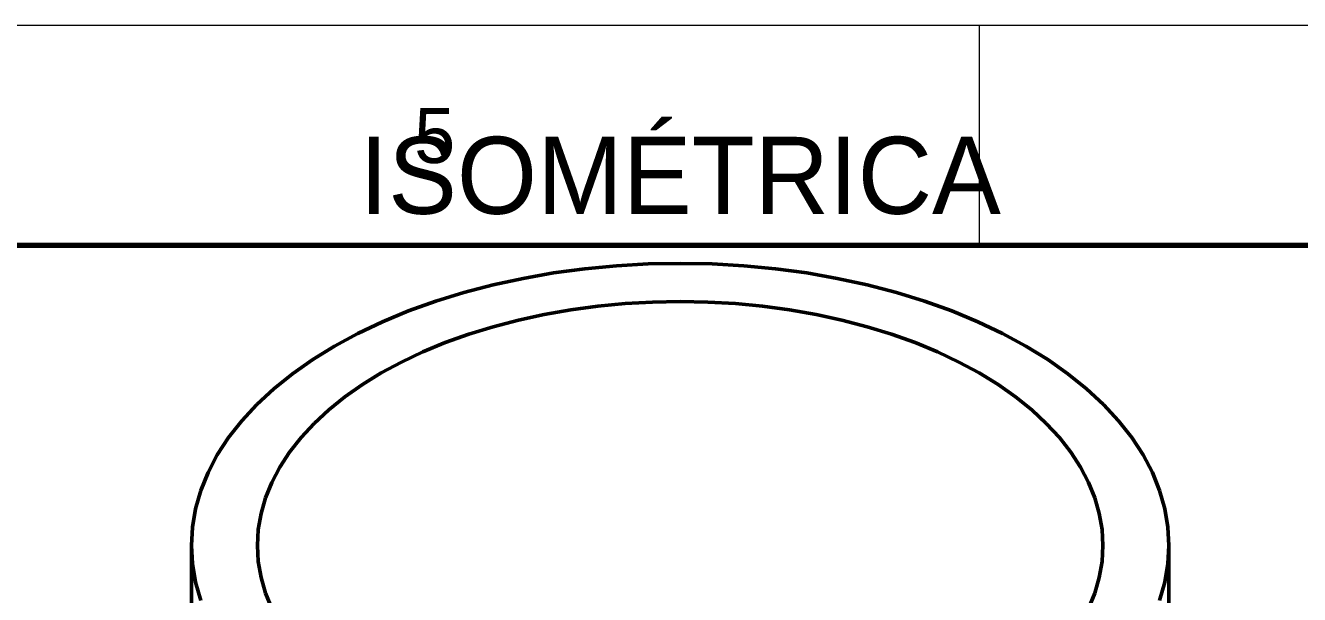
# Model space of a CAD drawing. Header units: millimetres. Extents: x 0 to 297, y 0 to 210.
# Drawn here: x 204.2 to 262, y 184.1 to 210 of the extents above; entities that cross this region are included whole.
import ezdxf
from ezdxf.enums import TextEntityAlignment as Align

# ---------------------------------------------------------------- set-up
doc = ezdxf.new("R2010")
doc.units = ezdxf.units.MM
for name, color, linetype, lineweight in [('FINA', 7, 'CONTINUOUS', 18), ('NORMA', 7, 'CONTINUOUS', 70), ('TEXTO', 7, 'CONTINUOUS', 25), ('VISIBLE', 7, 'CONTINUOUS', 50)]:
    doc.layers.add(name, color=color, linetype=linetype, lineweight=lineweight)

msp = doc.modelspace()

# ---------------------------------------------------------------- linework, layer by layer
at = {"layer": 'FINA'}
msp.add_line((247.5, 200), (247.5, 210), dxfattribs=at)
msp.add_lwpolyline([(0, 0), (297, 0), (297, 210), (0, 210)], close=True, dxfattribs=at)
at = {"layer": 'NORMA'}
msp.add_lwpolyline([(20, 10), (287, 10), (287, 200), (20, 200)], close=True, dxfattribs=at)
at = {"layer": 'VISIBLE'}
for p, q in [((231.002, 199.082), (229.569, 198.945)), ((229.569, 198.945), (231.002, 199.082)), ((232.448, 199.164), (231.002, 199.082)), ((231.002, 199.082), (232.448, 199.164)), ((231.002, 199.082), (231.002, 199.082)), ((233.9, 199.191), (232.448, 199.164)), ((232.448, 199.164), (233.9, 199.191)), ((232.448, 199.164), (232.448, 199.164)), ((233.9, 199.191), (235.352, 199.164)), ((233.9, 199.191), (233.9, 199.191)), ((233.9, 199.191), (235.352, 199.164)), ((235.352, 199.164), (236.798, 199.082)), ((235.352, 199.164), (235.352, 199.164)), ((235.352, 199.164), (236.798, 199.082)), ((238.231, 198.945), (236.798, 199.082)), ((236.798, 199.082), (236.798, 199.082)), ((236.798, 199.082), (238.231, 198.945)), ((225.404, 198.216), (226.764, 198.511)), ((225.404, 198.216), (226.764, 198.511)), ((228.154, 198.755), (226.764, 198.511)), ((226.764, 198.511), (228.154, 198.755)), ((226.764, 198.511), (226.764, 198.511)), ((229.569, 198.945), (228.154, 198.755)), ((228.154, 198.755), (229.569, 198.945)), ((228.154, 198.755), (228.154, 198.755)), ((229.569, 198.945), (229.569, 198.945)), ((239.646, 198.755), (238.231, 198.945)), ((238.231, 198.945), (238.231, 198.945)), ((238.231, 198.945), (239.646, 198.755)), ((239.646, 198.755), (241.036, 198.511)), ((239.646, 198.755), (239.646, 198.755)), ((239.646, 198.755), (241.036, 198.511)), ((242.396, 198.216), (241.036, 198.511)), ((241.036, 198.511), (241.036, 198.511)), ((241.036, 198.511), (242.396, 198.216)), ((225.404, 198.216), (224.081, 197.87)), ((224.081, 197.87), (225.404, 198.216)), ((225.404, 198.216), (225.404, 198.216)), ((242.396, 198.216), (243.719, 197.87)), ((242.396, 198.216), (242.396, 198.216)), ((242.396, 198.216), (243.719, 197.87)), ((222.8, 197.474), (221.566, 197.031)), ((221.566, 197.031), (222.8, 197.474)), ((224.081, 197.87), (222.8, 197.474)), ((222.8, 197.474), (224.081, 197.87)), ((222.8, 197.474), (222.8, 197.474)), ((224.081, 197.87), (224.081, 197.87)), ((230.154, 197.246), (231.394, 197.365)), ((232.644, 197.436), (231.394, 197.365)), ((232.644, 197.436), (233.9, 197.459)), ((235.156, 197.436), (233.9, 197.459)), ((235.156, 197.436), (236.406, 197.365)), ((237.646, 197.246), (236.406, 197.365)), ((243.719, 197.87), (245, 197.474)), ((243.719, 197.87), (243.719, 197.87)), ((243.719, 197.87), (245, 197.474)), ((245, 197.474), (246.234, 197.031)), ((245, 197.474), (245, 197.474)), ((245, 197.474), (246.234, 197.031)), ((221.566, 197.031), (220.385, 196.543)), ((220.385, 196.543), (221.566, 197.031)), ((221.566, 197.031), (221.566, 197.031)), ((227.728, 196.871), (226.552, 196.616)), ((227.728, 196.871), (228.931, 197.082)), ((230.154, 197.246), (228.931, 197.082)), ((237.646, 197.246), (238.869, 197.082)), ((240.072, 196.871), (238.869, 197.082)), ((240.072, 196.871), (241.248, 196.616)), ((246.234, 197.031), (247.415, 196.543)), ((246.234, 197.031), (246.234, 197.031)), ((246.234, 197.031), (247.415, 196.543)), ((220.385, 196.543), (219.263, 196.011)), ((219.263, 196.011), (220.385, 196.543)), ((220.385, 196.543), (220.385, 196.543)), ((225.408, 196.316), (224.3, 195.974)), ((226.552, 196.616), (225.408, 196.316)), ((241.248, 196.616), (242.392, 196.316)), ((242.392, 196.316), (243.5, 195.974)), ((248.537, 196.011), (247.415, 196.543)), ((247.415, 196.543), (247.415, 196.543)), ((247.415, 196.543), (248.537, 196.011)), ((219.263, 196.011), (218.202, 195.437)), ((218.202, 195.437), (219.263, 196.011)), ((219.263, 196.011), (219.263, 196.011)), ((223.233, 195.591), (222.212, 195.169)), ((223.233, 195.591), (224.3, 195.974)), ((244.567, 195.591), (243.5, 195.974)), ((244.567, 195.591), (245.588, 195.169)), ((248.537, 196.011), (249.598, 195.437)), ((248.537, 196.011), (248.537, 196.011)), ((248.537, 196.011), (249.598, 195.437)), ((218.202, 195.437), (217.209, 194.825)), ((217.209, 194.825), (218.202, 195.437)), ((218.202, 195.437), (218.202, 195.437)), ((222.212, 195.169), (221.241, 194.708)), ((245.588, 195.169), (246.559, 194.708)), ((249.598, 195.437), (250.591, 194.825)), ((249.598, 195.437), (249.598, 195.437)), ((249.598, 195.437), (250.591, 194.825)), ((217.209, 194.825), (216.288, 194.177)), ((216.288, 194.177), (217.209, 194.825)), ((217.209, 194.825), (217.209, 194.825)), ((221.241, 194.708), (220.324, 194.213)), ((246.559, 194.708), (247.476, 194.213)), ((250.591, 194.825), (251.512, 194.177)), ((250.591, 194.825), (250.591, 194.825)), ((250.591, 194.825), (251.512, 194.177)), ((216.288, 194.177), (215.441, 193.495)), ((215.441, 193.495), (216.288, 194.177)), ((216.288, 194.177), (216.288, 194.177)), ((220.324, 194.213), (219.465, 193.683)), ((247.476, 194.213), (248.335, 193.683)), ((251.512, 194.177), (252.359, 193.495)), ((251.512, 194.177), (251.512, 194.177)), ((251.512, 194.177), (252.359, 193.495)), ((215.441, 193.495), (214.674, 192.783)), ((214.674, 192.783), (215.441, 193.495)), ((215.441, 193.495), (215.441, 193.495)), ((219.465, 193.683), (218.668, 193.122)), ((248.335, 193.683), (249.132, 193.122)), ((252.359, 193.495), (253.126, 192.783)), ((252.359, 193.495), (252.359, 193.495)), ((252.359, 193.495), (253.126, 192.783)), ((214.674, 192.783), (213.989, 192.043)), ((213.989, 192.043), (214.674, 192.783)), ((214.674, 192.783), (214.674, 192.783)), ((218.668, 193.122), (217.936, 192.533)), ((249.132, 193.122), (249.864, 192.533)), ((253.126, 192.783), (253.811, 192.043)), ((253.126, 192.783), (253.126, 192.783)), ((253.126, 192.783), (253.811, 192.043)), ((217.936, 192.533), (217.272, 191.917)), ((249.864, 192.533), (250.528, 191.917)), ((213.989, 192.043), (213.39, 191.279)), ((213.39, 191.279), (213.989, 192.043)), ((213.989, 192.043), (213.989, 192.043)), ((217.272, 191.917), (216.68, 191.277)), ((250.528, 191.917), (251.12, 191.277)), ((253.811, 192.043), (254.41, 191.279)), ((253.811, 192.043), (253.811, 192.043)), ((253.811, 192.043), (254.41, 191.279)), ((213.39, 191.279), (212.878, 190.494)), ((212.878, 190.494), (213.39, 191.279)), ((213.39, 191.279), (213.39, 191.279)), ((216.68, 191.277), (216.162, 190.616)), ((251.12, 191.277), (251.638, 190.616)), ((254.41, 191.279), (254.922, 190.494)), ((254.41, 191.279), (254.41, 191.279)), ((254.41, 191.279), (254.922, 190.494)), ((212.878, 190.494), (212.456, 189.692)), ((212.456, 189.692), (212.878, 190.494)), ((212.878, 190.494), (212.878, 190.494)), ((216.162, 190.616), (215.719, 189.937)), ((251.638, 190.616), (252.081, 189.937)), ((254.922, 190.494), (255.344, 189.692)), ((254.922, 190.494), (254.922, 190.494)), ((254.922, 190.494), (255.344, 189.692)), ((215.719, 189.937), (215.354, 189.243)), ((252.081, 189.937), (252.446, 189.243)), ((212.456, 189.692), (212.127, 188.875)), ((212.127, 188.875), (212.456, 189.692)), ((212.456, 189.692), (212.456, 189.692)), ((215.354, 189.243), (215.069, 188.537)), ((252.446, 189.243), (252.731, 188.537)), ((255.344, 189.692), (255.673, 188.875)), ((255.344, 189.692), (255.344, 189.692)), ((255.344, 189.692), (255.673, 188.875)), ((212.127, 188.875), (211.89, 188.047)), ((211.89, 188.047), (212.127, 188.875)), ((212.127, 188.875), (212.127, 188.875)), ((255.673, 188.875), (255.91, 188.047)), ((255.673, 188.875), (255.673, 188.875)), ((255.673, 188.875), (255.91, 188.047)), ((215.069, 188.537), (214.864, 187.821)), ((252.731, 188.537), (252.936, 187.821)), ((211.89, 188.047), (211.748, 187.213)), ((211.748, 187.213), (211.89, 188.047)), ((211.89, 188.047), (211.89, 188.047)), ((214.864, 187.821), (214.741, 187.099)), ((252.936, 187.821), (253.059, 187.099)), ((255.91, 188.047), (256.052, 187.213)), ((255.91, 188.047), (255.91, 188.047)), ((255.91, 188.047), (256.052, 187.213)), ((211.748, 187.213), (211.7, 186.374)), ((211.7, 186.374), (211.748, 187.213)), ((211.748, 187.213), (211.748, 187.213)), ((214.741, 187.099), (214.7, 186.374)), ((253.059, 187.099), (253.1, 186.374)), ((256.052, 187.213), (256.1, 186.374)), ((256.052, 187.213), (256.052, 187.213)), ((256.052, 187.213), (256.1, 186.374)), ((211.7, 186.374), (211.748, 185.536)), ((211.7, 170.123), (211.7, 186.374)), ((211.7, 186.374), (211.7, 186.374)), ((214.7, 186.374), (214.741, 185.649)), ((253.1, 186.374), (253.059, 185.649)), ((256.1, 186.374), (256.052, 185.536)), ((256.1, 186.374), (256.1, 186.374)), ((256.1, 186.374), (256.1, 170.123)), ((211.748, 185.536), (211.89, 184.701)), ((214.741, 185.649), (214.864, 184.927)), ((253.059, 185.649), (252.936, 184.927)), ((256.052, 185.536), (255.91, 184.701)), ((211.89, 184.701), (212.127, 183.874)), ((214.864, 184.927), (215.069, 184.212)), ((252.936, 184.927), (252.731, 184.212)), ((255.91, 184.701), (255.673, 183.874)), ((215.069, 184.212), (215.354, 183.505)), ((252.731, 184.212), (252.446, 183.505))]:
    msp.add_line(p, q, dxfattribs=at)

# ---------------------------------------------------------------- texts
at = {"layer": 'TEXTO'}
for s, height, p in [('5', 2.5, (222.75, 205)), ('ISOMÉTRICA', 3.5, (233.9, 203.191))]:
    msp.add_text(s, height=height, dxfattribs=at).set_placement(p, align=Align.MIDDLE_CENTER)

doc.saveas('drawing.dxf')
